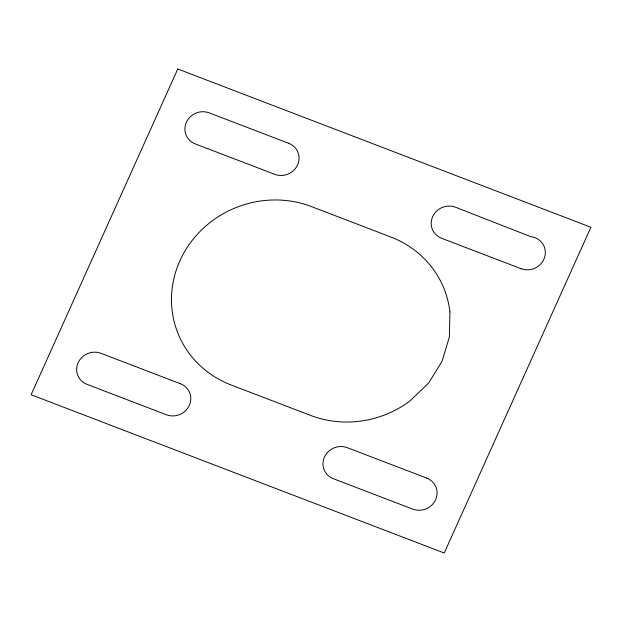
<?xml version="1.0" encoding="UTF-8"?>
<svg xmlns="http://www.w3.org/2000/svg" width="622" height="622" viewBox="0 0 622 622"><rect width="100%" height="100%" fill="white"/><g stroke="black" fill="none" stroke-linecap="round" stroke-linejoin="round"><path stroke-width="0.93" d="M449.931 311.933L449.372 336.937L442.087 361.219L428.581 383.113L409.766 401.128A100.585 94.995 -22.3 0 1 310.565 415.418L231.12 384.979A100.585 94.995 -22.3 0 1 179.913 260.781A100.585 94.995 -22.3 0 1 311.435 206.582L390.88 237.021A100.585 94.995 -22.3 0 1 449.931 311.933M177.768 68.988L31.1 394.745L444.232 553.012L590.9 227.255L177.768 68.988M288.694 143.309L209.241 112.87A17.494 16.522 -22.3 0 0 186.367 122.293A17.494 16.522 -22.3 0 0 195.277 143.9L274.722 174.331A17.494 16.522 -22.3 0 0 297.596 164.908A17.494 16.522 -22.3 0 0 288.694 143.309M521.011 268.681L441.566 238.249A17.494 16.522 -22.3 0 1 432.655 216.65A17.494 16.522 -22.3 0 1 455.529 207.219L530.628 236.609A17.494 16.522 -22.3 0 1 544.662 257.181A17.494 16.522 -22.3 0 1 521.011 268.681M180.434 383.751L100.989 353.319A17.494 16.522 -22.3 0 0 78.115 362.743A17.494 16.522 -22.3 0 0 87.018 384.342L166.471 414.781A17.494 16.522 -22.3 0 0 189.345 405.35A17.494 16.522 -22.3 0 0 180.434 383.751M426.723 478.1L347.278 447.669A17.494 16.522 -22.3 0 0 324.404 457.092A17.494 16.522 -22.3 0 0 333.306 478.691L412.759 509.13A17.494 16.522 -22.3 0 0 435.633 499.707A17.494 16.522 -22.3 0 0 426.723 478.1"/></g></svg>
